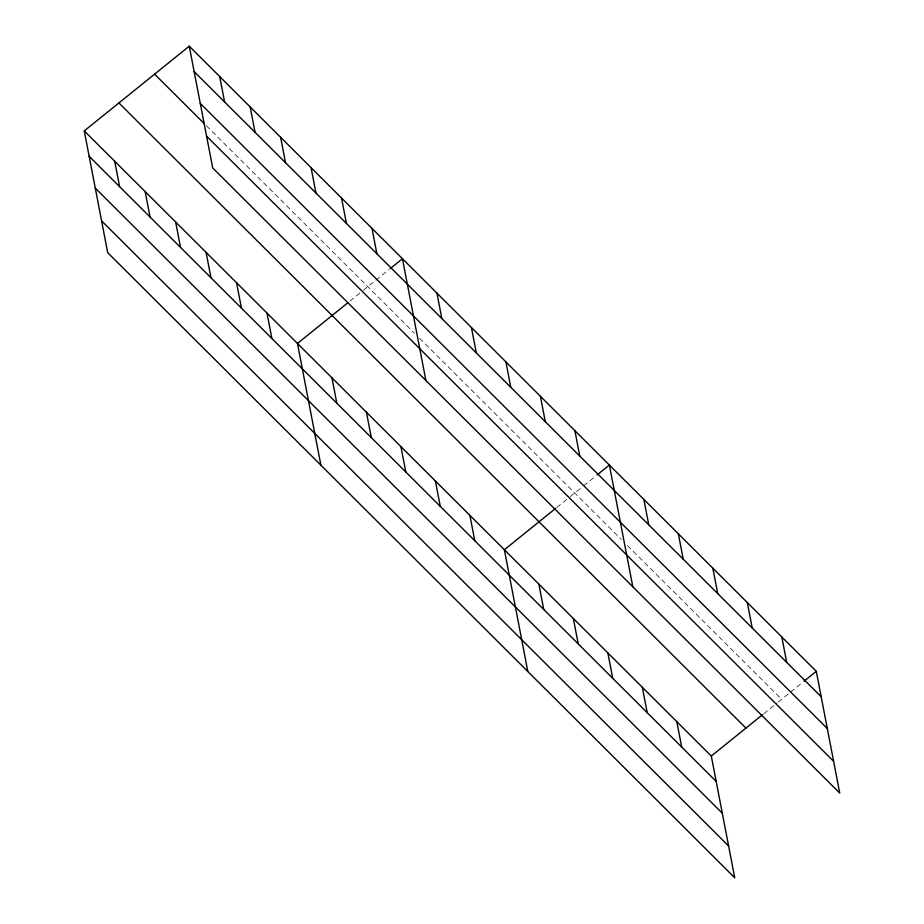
<?xml version="1.0" encoding="UTF-8"?>
<svg xmlns="http://www.w3.org/2000/svg" width="924" height="924" viewBox="0 0 924 924"><rect width="100%" height="100%" fill="white"/><g stroke="black" fill="none" stroke-linecap="round" stroke-linejoin="round"><path stroke-width="0.69" stroke-dasharray="4.62 3.46" d="M349.953 301.097L362.22 291.199M363.34 290.298L389.039 269.565M556.872 507.392L569.149 497.493M570.258 496.592L582.547 486.682M583.668 485.781L595.957 475.872M763.801 713.698L777.188 702.898M778.297 701.997L789.466 692.988M790.586 692.088L802.887 682.166M206.387 125.768L414.46 333.218M419.531 338.276L621.378 539.512M627.465 545.587L781.646 699.295"/><path stroke-width="1.39" d="M84.257 130.896L711.295 756.04L734.742 877.8L107.704 252.656L84.257 130.896L189.258 46.2L816.296 671.344L839.743 793.104L212.705 167.96L189.258 46.2M347.724 302.899L297.447 343.439L320.894 465.199M390.159 268.665L402.448 258.755L425.895 380.503M555.763 508.292L504.377 549.745L527.823 671.505M597.077 474.971L609.366 465.049L632.824 586.809M711.295 756.04L762.681 714.599M803.995 681.265L816.296 671.344M194.144 71.598L821.182 696.742M200.265 103.396L827.315 728.539M154.608 74.151L204.354 123.747M206.583 136.163L833.621 761.307M118.907 102.945L745.945 728.089M89.143 156.295L716.192 781.438M95.276 188.092L722.314 813.236M101.582 220.859L728.62 846.003M781.808 636.959L786.694 662.358M747.32 602.575L752.217 627.974M712.831 568.202L717.729 593.589M678.343 533.818L683.24 559.205M643.855 499.434L648.752 524.832M676.807 721.656L681.704 747.054M642.319 687.271L647.216 712.67M574.89 430.665L579.775 456.063M607.842 652.887L612.727 678.285M540.401 396.281L545.287 421.679M573.354 618.514L578.239 643.901M505.913 361.896L510.799 387.295M538.865 584.13L543.751 609.517M471.425 327.512L476.31 352.91M436.937 293.127L441.822 318.526M469.889 515.361L474.774 540.759M435.4 480.977L440.286 506.375M371.991 228.39L376.888 253.777M400.912 446.592L405.809 471.991M341.534 198.025L346.431 223.423M366.424 412.208L371.321 437.606M311.076 167.66L315.973 193.058M331.935 377.824L336.833 403.222M280.619 137.295L285.516 162.693M250.161 106.93L255.059 132.328M266.99 313.086L271.887 338.473M219.716 76.565L224.601 101.963M236.544 282.721L241.43 308.108M206.087 252.356L210.972 277.743M175.629 221.991L180.515 247.389M145.172 191.626L150.058 217.025M114.715 161.261L119.6 186.66"/></g></svg>
